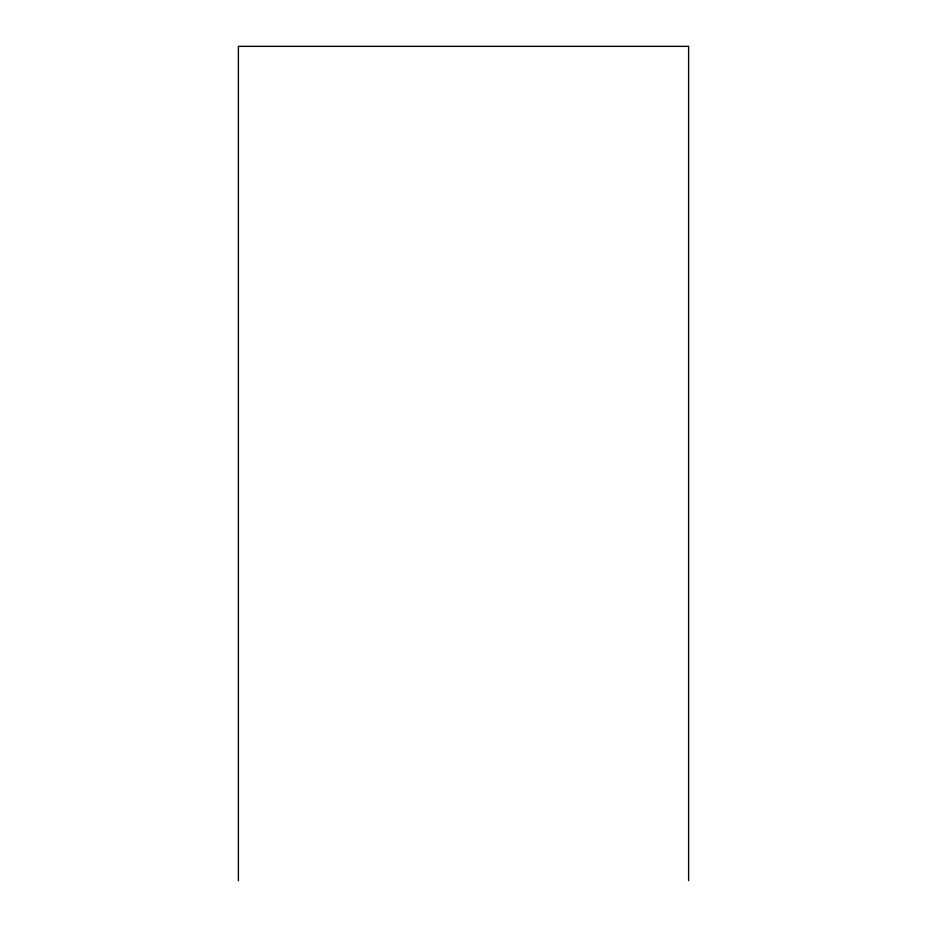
<?xml version="1.0" encoding="UTF-8"?>
<svg xmlns="http://www.w3.org/2000/svg" width="927" height="927" viewBox="0 0 927 927"><rect width="100%" height="100%" fill="white"/><g stroke="black" fill="none" stroke-linecap="round" stroke-linejoin="round"><path stroke-width="1.39" d="M688.61 880.65L688.61 46.35L238.39 46.35L238.39 880.65"/></g></svg>
